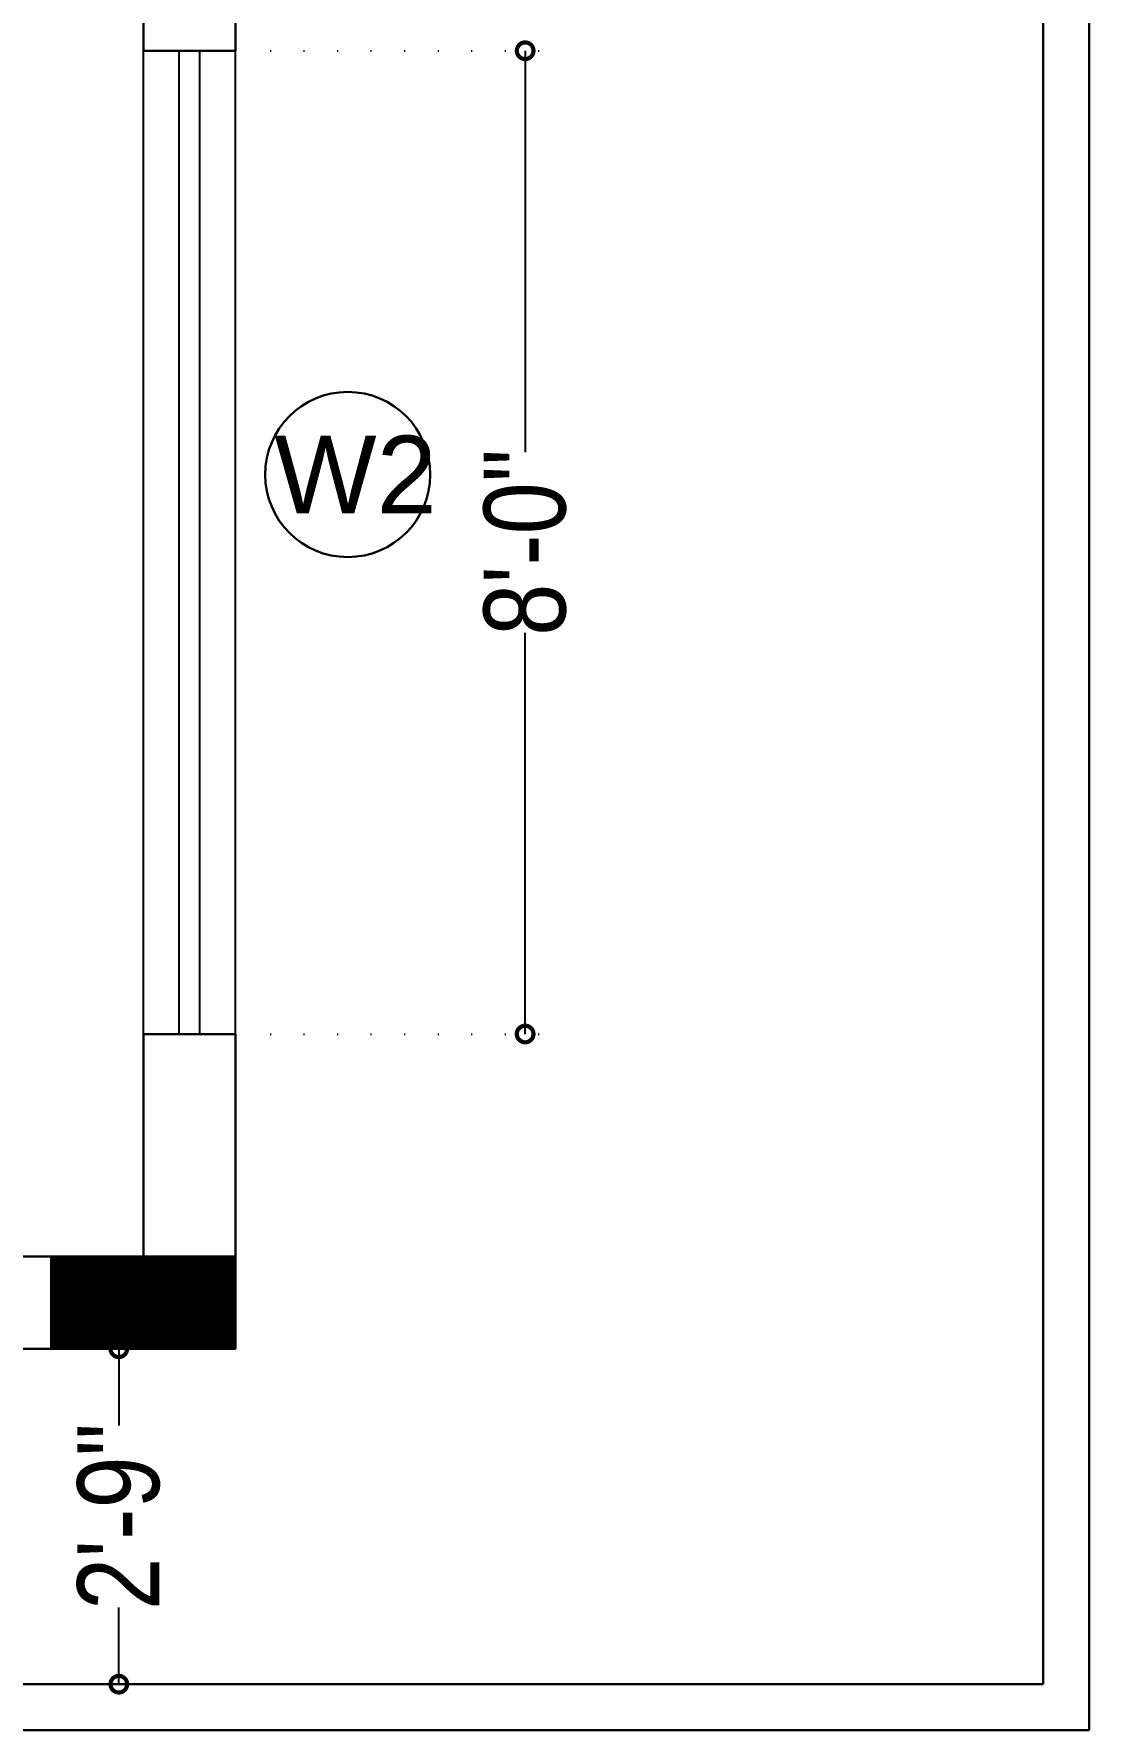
# Model space of a CAD drawing. Extents: x -454308 to 890911, y -14103 to 1343694.
# Drawn here: x 198062.1 to 198165.2, y 656379.7 to 656545.3 of the extents above; entities that cross this region are included whole.
import ezdxf

# ---------------------------------------------------------------- set-up
doc = ezdxf.new("R2010")
doc.units = 0
doc.header["$MEASUREMENT"] = 0
doc.header["$PDMODE"] = 32
doc.linetypes.add('DOT2', pattern=[3.175, 0, -3.175])
for name, color, linetype, lineweight in [('A-Wall', 7, 'Continuous', 30), ('sill', 32, 'Continuous', 25), ('Text', 55, 'Continuous', 25), ('WINDOW', 147, 'Continuous', 25)]:
    doc.layers.add(name, color=color, linetype=linetype, lineweight=lineweight)
doc.layers.add('ELE', color=7, linetype='Continuous')
doc.layers.add('walls', color=7, linetype='Continuous')
doc.styles.add('AA_03.50', font='ARIALN.TTF', dxfattribs={"height": 8})
doc.styles.add('jag', font='arial.ttf')
doc.dimstyles.new('AA_03.50', dxfattribs={"dimtxt": 9, "dimasz": 3.25, "dimexe": 1.75, "dimexo": 3.375, "dimgap": 0.09, "dimtad": 0, "dimdec": 0, "dimzin": 3, "dimdsep": 46, "dimlunit": 4, "dimtxsty": 'AA_03.50', "dimblk": 'DOTSMALL', "dimcen": 0.09, "dimclre": 7, "dimadec": 0, "dimazin": 0, "dimtfac": 1, "dimtdec": 0, "dimtofl": 0, "dimtmove": 0, "dimatfit": 3, "dimfxl": 1, "dimtolj": 1, "dimtzin": 0, "dimlwd": -1, "dimarcsym": 0})

# ---------------------------------------------------------------- blocks, each defined once
blk = doc.blocks.new('_DotSmall')
at = {"color": 0, "linetype": 'ByBlock', "const_width": 0.5}
blk.add_lwpolyline([(-0.0625, 0, 1), (0.0625, 0, 1)], format="xyb", close=True, dxfattribs=at)
blk = doc.blocks.new('*D633')
at = {"layer": 'DEFPOINTS', "color": 0, "lineweight": 30}
for p in [(198070.39, 656416.91), (198070.39, 656384.16), (198070.39, 656384.16)]:
    blk.add_point(p, dxfattribs=at)
at = {"layer": 'Text', "color": 7, "linetype": 'DOT2', "lineweight": -2}
for p, q in [((198067.02, 656416.91), (198068.64, 656416.91)), ((198067.02, 656384.16), (198068.64, 656384.16))]:
    blk.add_line(p, q, dxfattribs=at)
at = {"layer": 'Text', "color": 0}
for p, q in [((198070.39, 656416.91), (198070.39, 656409.41)), ((198070.39, 656384.16), (198070.39, 656391.66))]:
    blk.add_line(p, q, dxfattribs=at)
at = {"layer": 'Text', "color": 0, "xscale": 3.25, "yscale": 3.25, "zscale": 3.25}
for p, rotation in [((198070.39, 656416.91), 90), ((198070.39, 656384.16), 270)]:
    blk.add_blockref('_DotSmall', p, dxfattribs=dict(at, rotation=rotation))
at = {"layer": 'Text', "color": 0, "insert": (198070.39, 656400.53), "char_height": 8, "attachment_point": 5, "rotation": 90, "style": 'AA_03.50'}
blk.add_mtext('\\A1;2\'-9"', dxfattribs=at)
blk = doc.blocks.new('EGVSVS')
at = {"layer": 'A-Wall'}
h = blk.add_hatch(dxfattribs=at)
h.set_pattern_fill('ANSI31', color=256, style=0)
h.set_pattern_definition([(45, (0, 0), (-0.088388347648, 0.088388347648), [])])
h.paths.add_polyline_path([(188258.49, 672097.51), (188258.49, 672106.51), (188240.49, 672106.51), (188240.49, 672097.51)])
blk.add_lwpolyline([(188240.49, 672106.51), (188258.49, 672106.51), (188258.49, 672097.51), (188240.49, 672097.51)], close=True, dxfattribs=at)
blk = doc.blocks.new('*D632')
at = {"layer": 'DEFPOINTS', "color": 0, "lineweight": 30}
for p in [(198081.79, 656543.64), (198081.79, 656447.64), (198110.08, 656447.64)]:
    blk.add_point(p, dxfattribs=at)
at = {"layer": 'walls', "color": 7, "linetype": 'DOT2', "lineweight": -2}
for p, q in [((198085.16, 656543.64), (198111.83, 656543.64)), ((198085.16, 656447.64), (198111.83, 656447.64))]:
    blk.add_line(p, q, dxfattribs=at)
at = {"layer": 'walls', "color": 0}
for p, q in [((198110.08, 656543.64), (198110.08, 656504.46)), ((198110.08, 656447.64), (198110.08, 656486.82))]:
    blk.add_line(p, q, dxfattribs=at)
at = {"layer": 'walls', "color": 0, "xscale": 3.25, "yscale": 3.25, "zscale": 3.25}
for p, rotation in [((198110.08, 656543.64), 90), ((198110.08, 656447.64), 270)]:
    blk.add_blockref('_DotSmall', p, dxfattribs=dict(at, rotation=rotation))
at = {"layer": 'walls', "color": 0, "lineweight": 30, "insert": (198110.08, 656495.64), "char_height": 8, "attachment_point": 5, "rotation": 90, "style": 'AA_03.50'}
blk.add_mtext('\\A1;8\'-0"', dxfattribs=at)

msp = doc.modelspace()

# ---------------------------------------------------------------- linework, layer by layer
at = {"layer": 'A-Wall'}
for p, q in [((198165.164, 656871.479), (198165.164, 656379.678)), ((198160.684, 656866.979), (198160.684, 656384.157)), ((198072.787, 656543.64), (198072.787, 656569.911)), ((198072.787, 656425.911), (198072.787, 656447.64))]:
    msp.add_line(p, q, dxfattribs=at)
for points in [[(198081.787, 656543.64), (198081.787, 656569.911), (198081.787, 656587.788)], [(198072.787, 656543.64), (198081.787, 656543.64)], [(197962.013, 656416.911), (198081.787, 656416.911), (198081.787, 656447.64)], [(197962.013, 656425.911), (198072.787, 656425.911), (198072.787, 656447.64)], [(198072.787, 656447.64), (198081.787, 656447.64)], [(197590.444, 656384.157), (198160.684, 656384.157)], [(197581.486, 656379.678), (198165.164, 656379.678)]]:
    msp.add_lwpolyline(points, dxfattribs=at)
at = {"layer": 'ELE', "linetype": 'ByBlock', "lineweight": 30}
msp.add_circle((198092.75, 656502.266), 8.062, dxfattribs=at)
at = {"layer": 'sill'}
for points in [[(198072.787, 656447.64), (198072.787, 656543.64)], [(198081.787, 656447.64), (198081.787, 656543.64)]]:
    msp.add_lwpolyline(points, dxfattribs=at)
at = {"layer": 'WINDOW'}
for points in [[(198076.28, 656447.64), (198076.28, 656543.64)], [(198078.294, 656447.64), (198078.294, 656543.64)]]:
    msp.add_lwpolyline(points, dxfattribs=at)

# ---------------------------------------------------------------- block references
at = {"layer": 'A-Wall'}
msp.add_blockref('EGVSVS', (9823.294, -15680.595), dxfattribs=at)

# ---------------------------------------------------------------- texts
at = {"layer": 'Text', "insert": (198085.584, 656506.055), "char_height": 7.57161, "width": 212.54385, "attachment_point": 1, "style": 'jag'}
msp.add_mtext('W2{\\H0.8193x; }^I', dxfattribs=at)

# ---------------------------------------------------------------- dimensions: what is measured, and where the dimension line sits
at = {"layer": 'Text'}
dim = msp.add_linear_dim(base=(198070.394, 656384.157), p1=(198070.394, 656416.911), p2=(198070.394, 656384.157), angle=90, dimstyle='AA_03.50', override={"dimtxt": 8, "dimfxl": 0.1}, dxfattribs=at)
dim.commit()
dim.dimension.update_dxf_attribs({"geometry": '*D633', "text_midpoint": (198070.394, 656400.534)})
at = {"layer": 'walls', "lineweight": 30}
dim = msp.add_linear_dim(base=(198110.076, 656447.64), p1=(198081.787, 656543.64), p2=(198081.787, 656447.64), angle=90, dimstyle='AA_03.50', override={"dimtxt": 8, "dimdec": 1, "dimtdec": 1, "dimfxl": 0.1}, dxfattribs=at)
dim.commit()
dim.dimension.update_dxf_attribs({"geometry": '*D632', "text_midpoint": (198110.076, 656495.64)})

doc.saveas('drawing.dxf')
